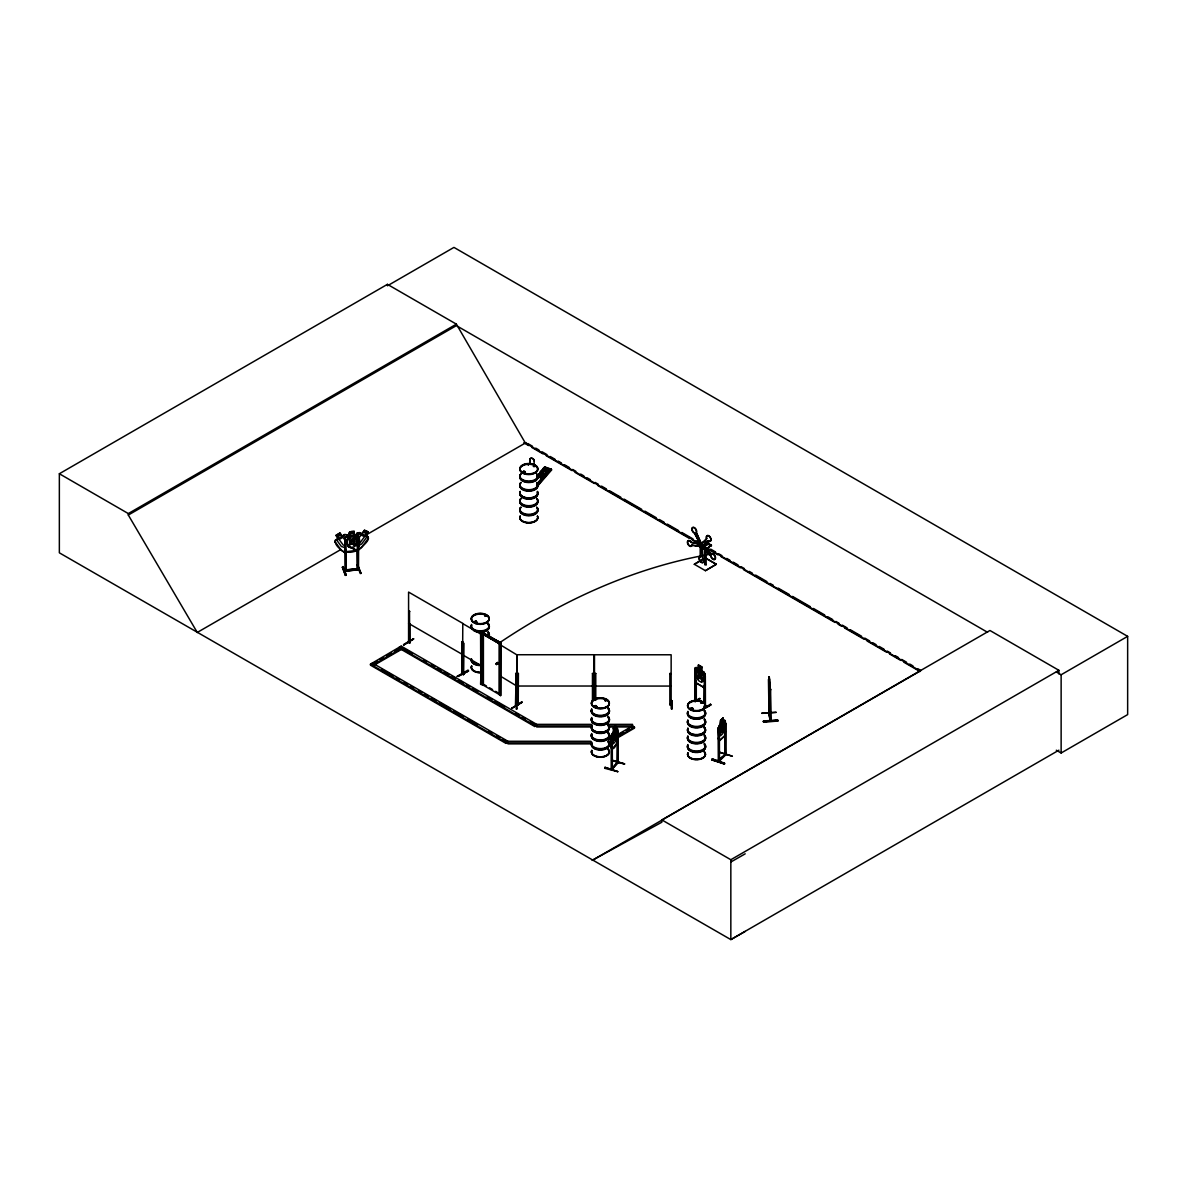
<?xml version="1.0" encoding="UTF-8"?>
<svg xmlns="http://www.w3.org/2000/svg" width="1187" height="1187" viewBox="0 0 1187 1187"><rect width="100%" height="100%" fill="white"/><g stroke="black" fill="none" stroke-linecap="round" stroke-linejoin="round"><path stroke-width="1.5" d="M700.745 556.777L700.182 556.911A3.19 1.87 59.5 0 0 699.588 560.516A3.19 1.87 59.5 0 0 703.075 562.49A3.19 1.87 59.5 0 0 702.467 558.202L702.185 547.266L700.478 546.302L700.478 556.94L700.478 546.302M700.464 556.748A3.19 1.87 59.5 0 0 699.855 560.338A3.19 1.87 59.5 0 0 703.357 562.326A3.19 1.87 59.5 0 0 702.749 558.038L702.467 547.103L710.761 556.006A3.19 1.87 59.5 0 0 713.847 559.626A3.19 1.87 59.5 0 0 714.93 556.436A3.19 1.87 59.5 0 0 711.473 553.928L702.689 545.619L701.873 547.341M612.433 768.019L611.157 768.523L612.314 767.974M618.264 761.371L617.032 762.024M768.612 713.09L770.304 721.162L770.126 685.196L770.022 694.825L769.577 688.742C768.835 700.493 769.221 667.495 769.577 686.991L769.844 684.914L770.2 720.999M769.517 712.467L769.384 713.713M770.096 720.361L770.867 721.102L770.14 689.039L770.778 689.751M770.14 697.867L769.962 700.76L770.289 697.748M699.291 546.213L691.887 545.352A3.19 1.87 59.5 0 1 688.801 545.471A3.19 1.87 59.5 0 1 687.718 541.064A3.19 1.87 59.5 0 1 691.19 542.474L700.256 544.566L701.057 546.554M692.199 544.848L692.169 545.174A3.19 1.87 59.5 0 1 689.083 545.308A3.19 1.87 59.5 0 1 688 540.901A3.19 1.87 59.5 0 1 691.457 542.296L700.523 544.403L694.35 533.111A3.19 1.87 59.5 0 1 691.828 528.912A3.19 1.87 59.5 0 1 694.662 528.17A3.19 1.87 59.5 0 1 696.19 532.622L701.71 544.195L700.048 544.729M776.105 712.259L761.802 713.15M725.183 754.546L718.773 759.739M408.58 641.262L409.47 641.855M408.476 642.33L409.856 642.716L409.856 623.843M409.96 642.775C408.269 638.591 410.732 644.467 408.58 642.404L408.58 592.076L462.796 623.383L462.678 643.814M463.553 674.32L461.788 673.222L462.218 641.663L463.153 642.197L462.337 642.79L462.337 674.216L463.731 674.424L462.233 672.881L462.233 674.023M515.87 704.588C516.182 706.621 514.639 702.185 518.452 703.965M515.974 703.505L516.953 703.906M517.25 703.579L516.894 705.137L516.894 654.868L500.899 645.179M617.448 739.175L616.81 743.626L611.854 749.205M617.655 739.16C615.044 752.884 608.248 751.727 611.142 736.014M695.063 700.745L696.383 700.923M695.018 701.784L694.959 668.251L696.131 667.42L703.861 672.005L704.974 674.008L705.078 707.6L704.47 705.657M723.046 721.874L722.913 717.972L722.972 722.082L724.693 720.272L718.105 727.868L718.921 741.237L724.708 735.792L725.45 731.237M768.82 712.586L768.716 711.77L768.894 712.69M770.838 720.954L768.746 711.859M604.673 768.286L617.833 771.684L605.029 767.277L604.673 768.315M617.789 771.58L604.999 767.366M711.874 759.888L712.274 758.864L724.634 763.76L711.874 759.888L724.248 764.072M712.23 758.968L724.604 763.152M474.132 621.958L475.764 621.024M475.082 622.403L475.037 621.335M476.491 621.573L474.266 622.018M476.862 622.166L475.735 621.098M485.646 615.949L484.86 616.394M485.913 615.786L485.216 615.623M486.299 616.29L485.869 615.623M522.666 472.159L523.838 471.284M523.23 472.292L524.802 471.521M524.669 472.515L525.04 471.773M533.304 466.372L534.773 466.343L533.883 465.927M596.23 706.799L596.453 705.924M596.972 706.651L595.147 705.568M605.548 700.76L604.969 700.879M605.222 700.211L605.978 700.538L605.429 699.989M606.349 700.419L605.756 700.004M691.769 708.016C694.632 710.553 688.267 708.12 692.466 708.194M691.769 709.396L690.938 708.372M692.377 708.862L691.517 708.224M702.467 703.327C703.194 702.14 700.182 704.292 701.606 702.467M701.695 702.452L701.116 702.867M701.517 703.253L701.294 703.268M344.571 552.534C341.055 549.744 333.962 545.219 335.431 540.04L338.161 538.408L335.891 535.337L339.897 532.948L342.212 536.109L344.764 534.476L347.019 534.803L349.052 537.548M334.986 541.984L335.461 540.13M768.597 679.424L768.894 713.832L768.597 679.424C770.363 687.377 769.013 669.127 768.864 680.893M702.689 545.619L702.155 547.177L711.043 555.842A3.19 1.87 59.5 0 0 714.129 559.463A3.19 1.87 59.5 0 0 715.212 556.273A3.19 1.87 59.5 0 0 711.755 553.75L711.265 554.077A793.539 527.132 -70 0 0 499.193 643.013M612.225 741.994L613.293 743.863L615.296 741.593L616.379 737.305L616.379 730.124L615.296 730.05C620.415 724.738 610.281 733.996 611.216 736.088L611.216 769.74L617.685 762.351M611.216 736.088L613.427 732.349L613.219 728.417L615.37 725.984L615.296 730.05L615.504 726.029M358.637 546.406L357.257 550.308L346.649 551.614M354.305 536.925L351.975 540.604C350.239 535.382 344.734 536.984 350.981 541.628L347.925 546.569L357.109 533.171L359.275 532.562L361.872 533.809L364.454 530.144L368.282 531.939L364.513 530.396L361.901 533.898L359.142 534.209L354.26 540.738L354.067 544.388L357.613 545.99L361.605 544.047L366.486 537.518L365.462 535.5L368.252 531.85M348.889 546.569L350.269 542.682M700.078 674.587L697.333 669.468L699.425 675.077C694.84 677.406 698.965 681.694 700.137 676.338L702.852 681.709L700.805 675.893C706.28 670.343 699.306 672.45 699.87 673.993M703.743 687.347L704.855 684.276L704.855 673.993M704.974 684.202L703.832 687.525L695.997 683L694.959 678.578M699.603 698.342L695.256 700.879M403.535 644.556L413.699 638.636L403.61 645.194M403.506 645.031L413.61 639.125M456.787 676.531L468.123 670.047M345.432 575.413L342.39 567.208L345.432 575.383L346.203 574.656L345.491 575.324M343.013 566.614L346.129 574.686M342.984 567.119L346.203 575.309M616.988 763.093L618.264 762.514L617.032 762.351L612.388 768.226M723.046 718.016L720.509 720.316L719.381 726.681L719.456 761.119M461.921 673.266L462.307 671.768L461.758 672.287M344.601 569.983L358.741 568.469L358.563 569.656L344.883 571.451L344.601 569.983L344.601 571.11L358.593 569.626M516.953 708.402L516.197 709.054L516.805 700.597M516.805 700.167L516.998 709.054M705.434 706.25L705.419 706.131A8.917 5.149 0 0 0 692.066 701.695A8.917 5.149 0 0 0 692.066 710.598A8.917 5.149 0 0 0 705.434 706.146L705.33 706.146M719.426 759.888L718.194 760.348L725.569 754.428L718.194 761.49L718.951 760.466M617.032 763.167L617.7 731.118L618.204 762.677L611.661 769.859L612.314 769.117M770.126 719.856L770.734 719.233M496.003 663.459L497.783 664.141L497.872 662.939M497.546 662.405C496.136 664.512 500.098 663.37 497.501 662.524M497.932 663.325L497.991 663.815M482.352 684.795L482.352 633.665L499.564 643.591L499.504 694.885L500.899 695.508L500.899 642.82L480.587 631.603L480.809 684.409L482.471 684.854L482.471 633.858L499.46 643.666M522.725 471.951L523.63 471.343M523.319 471.521L523.319 472.411L524.758 472.426M525.262 472.56L525.188 471.654M533.586 466.536L534.847 466.476L534.284 465.734M475.082 622.003L475.512 621.261M474.577 621.973L475.942 621.543M690.641 708.387L690.567 709.292M368.356 538.275L361.427 547.697L357.628 550.664L348.711 546.643L357.628 550.664M701.428 544.358L696.472 532.459A3.19 1.87 59.5 0 0 694.944 528.007A3.19 1.87 59.5 0 0 692.11 528.749A3.19 1.87 59.5 0 0 694.632 532.948L700.33 544.566M528.2 464.933A4.793 3.502 40.6 0 1 529.773 463.954L529.906 459.577A2.389 1.751 40.6 0 1 532.058 458.227A2.389 1.751 40.6 0 1 534.195 460.808L534.061 465.185A4.793 3.502 40.6 0 1 534.951 466.061M529.773 463.954L529.906 459.577M534.061 460.957L534.195 460.808A2.389 1.751 40.6 0 0 531.924 458.39A2.389 1.751 40.6 0 0 529.773 459.725M534.061 465.185L534.195 465.022A4.793 3.502 40.6 0 1 535.085 465.897M538.601 474.192L545.041 476.432L538.601 474.192L536.85 476.239L543.29 478.48L536.85 476.64M540.159 472.381C558.172 475.512 533.749 475.29 541.925 470.334L548.364 472.574L541.925 470.334M543.097 468.969C561.095 472.114 536.687 471.877 544.848 466.921L551.287 469.177L536.999 485.631L551.287 468.761M537.459 475.75L544.848 467.337L551.807 469.755L536.658 487.189M537.592 475.779L544.848 466.921M538.29 475.972L544.047 469.266M538.408 476.002L544.21 469.28M536.88 478.435L544.937 469.028M536.821 478.643L545.011 469.28M537.236 479.014L545.456 469.637M536.895 483.925L548.884 470.141M537.296 483.777L548.958 470.393M536.569 485.498L549.403 470.735M537.533 485.513L551.287 469.147M615.445 726.236L613.219 728.417M611.884 737.691L611.869 769.725M618.145 731.251L617.106 731.785M611.587 760.526L624.748 763.894L611.958 760.081M346.01 569.79L346.085 571.259L346.01 550.679M516.938 703.624L518.541 703.906M594.479 700.404L594.479 654.779L671.145 654.779L671.145 705.093C668.949 704.188 670.536 702.941 671.1 703.98M701.131 544.329L706.725 538.245A3.19 1.87 59.5 0 1 708.268 535.53A3.19 1.87 59.5 0 1 711.087 539.477A3.19 1.87 59.5 0 1 708.58 540.827L702.526 546.257L701.413 544.165M708.283 540.575L702.526 546.257M718.951 725.687L720.717 724.263L720.643 720.361L722.972 718.224M718.981 729.545L718.758 761.713L725.925 754.65L725.925 723.343L724.842 723.847L725.405 755.244M725.925 723.343L724.842 723.847M718.921 741.237L724.708 735.792M719.604 752.38L732.379 756.223L719.708 752.202M725.494 723.195L725.376 755.333L725.999 753.433L724.753 754.071M346.589 536.212L345.002 537.874C344.823 548.765 342.835 555.813 357.406 550.501C358.964 545.99 361.427 538.171 357.332 534.892L346.589 536.212L345.15 537.904L345.15 548.171M525.04 472.723L524.669 471.417L523.081 471.773M474.221 621.825L475.156 622.73L476.64 622.196M596.749 706.68L595.266 707.215L594.331 706.31M691.16 708.149L690.419 709.099M692.451 709.158L692.704 708.357M692.377 709.262L692.882 708.387M692.748 709.455L693.015 708.565M701.576 703.194L702.407 703.179M357.599 550.412C360.982 547.415 374.306 537.845 365.418 535.411M695.078 668.37L696.19 667.584M617.611 763.211L617.522 728.788L617.744 763.182M611.884 767.855L611.661 769.859M354.379 536.821L355.833 536.747L352.895 541.361C359.335 546.213 353.667 547.845 351.901 542.34L348.592 546.569M518.393 673.459L517.087 673.459L518.393 673.459L518.244 705.137L518.244 703.535M669.839 673.519L671.145 673.801L669.839 673.519L669.854 705.093L671.248 704.766M671.1 705.123L671.1 703.639M349.601 532.088C362.109 531.553 344.823 529.15 349.764 536.049L347.42 537.533L347.42 544.714L349.735 547.519L354.038 546.984L356.337 543.616L356.337 536.42L354.038 535.426L354.038 531.568M550.516 469.414L550.1 469.043M718.892 761.579L718.743 730.346M770.867 719.96L768.894 713.016L770.2 719.856M339.883 533.215L336.129 535.456L338.399 538.527L337.153 540.738L341.396 546.48L345.209 547.726M335.595 540.204L344.809 534.551M706.888 538.646L706.458 538.408A3.19 1.87 59.5 0 1 707.986 535.693A3.19 1.87 59.5 0 1 710.82 539.64A3.19 1.87 59.5 0 1 708.298 540.99L708.001 540.738M700.671 543.438L704.44 541.213L704.44 542.029M706.235 540.1L704.707 541.005L706.992 542.296L708.52 541.391L708.52 544.15M711.443 545.159L706.413 548.943L711.443 545.159L709.084 543.824L706.992 545.056L706.992 542.296M694.291 564.404L705.182 557.979L716.31 564.27L705.182 557.816L694.291 564.24L705.419 570.695L716.31 564.27L705.419 570.695M711.547 553.914L702.407 545.783M408.936 610.89L409.856 611.424M463.182 674.617L463.613 643.117L462.678 642.582M461.758 673.103L462.574 672.673M461.877 673.177L462.678 672.747M458.093 676.486L468.687 670.952L458.093 676.056M515.974 673.355L515.618 704.9L515.974 673.355L516.894 673.875L516.568 705.464L516.657 704.306M521.894 701.754L511.775 708.298L522.013 702.392M511.775 708.298L521.939 702.274M745.199 931.424L730.836 939.6L59.35 552.816L59.35 473.747L387.422 284.346L456.387 324.155L525.351 443.033L700.315 544.047M59.35 473.747L128.315 513.57L456.387 324.155M198.051 632.003L197.265 632.448L128.315 515.039L456.387 325.624L987.569 632.3M197.265 632.448L340.832 549.551M364.899 535.663L526.123 442.588M591.972 724.367L536.687 724.367L401.161 646.129L370.448 664.171L370.448 665.15L505.974 743.388L507.947 742.246M377.125 661.189L372.332 663.948L372.332 662.984L507.947 741.281L590.889 741.281M380.3 659.349L383.49 657.509M386.68 655.669L391.473 652.909M394.663 651.069L397.853 649.23M500.899 642.82L480.587 631.603M480.587 684.291L481.284 664.305M399.188 648.236L399.188 647.271L534.714 725.509L536.687 724.367L536.687 726.963L591.972 726.963M370.448 664.171L505.974 742.409L507.947 741.281L507.947 743.863L590.889 743.863M400.776 649.155L534.714 726.489L536.687 725.346L530.307 721.666M694.959 668.251L695.078 678.623M695.374 670.284L696.294 670.818M701.636 670.729L701.74 666.812L701.517 670.789L703.194 673.044L703.194 680.225L701.517 682.347L698.416 680.552L696.739 676.501L696.739 669.32L698.416 668.993L698.52 665.076L701.517 666.946M703.787 671.976L704.974 674.008M704.054 703.327L704.41 675.507L705.315 676.026L705.434 707.393L704.41 706.799L705.271 707.244M705.315 676.026L704.054 675.715M608.605 739.798L611.795 737.943M618.175 734.263L632.523 725.984L634.496 727.127L634.496 728.106L618.561 737.305M619.762 734.323L622.952 732.483M626.142 730.643L629.333 728.803M608.99 741.845L612.18 740.005M618.561 736.326L634.496 727.127M608.99 742.825L612.18 740.985M695.671 701.042L700.033 698.535M695.819 701.205L700.167 698.698M704.529 707.259L710.405 704.44M705.048 708.135L710.894 704.855M705.093 708.238L710.894 704.885L710.39 703.965M592.907 859.967L661.871 822.19L661.871 819.905L989.943 630.49L1058.908 670.314L1058.908 673.934M592.135 860.412L920.222 670.996L706.725 547.741M661.871 819.905L730.836 859.729L1058.908 670.314M1056.326 671.99L1061.133 674.765L1127.65 636.351L1127.65 714.604L1061.133 753.003L1056.311 750.229M1058.908 750.184L730.836 939.6L730.836 859.729M486.462 685.997L483.406 684.216L483.406 633.413L482.515 633.932L499.297 643.755L500.187 643.235M483.406 684.216L482.515 684.721L499.297 694.543L500.187 694.039M730.836 861.999L745.199 853.824M522.77 472.025L524.98 472.56M595.206 705.627L594.687 706.458M606.156 700.82L605.281 700.345M596.275 706.962L596.052 705.627M692.674 709.292L690.641 709.129M611.646 760.348L624.451 764.131M357.228 533.364L359.246 532.696L367.985 536.628L368.385 538.364M708.016 542.429L708.016 541.569M346.203 571.273L346.01 539.64L344.749 539.803L345.016 571.407M357.361 568.306L358.489 568.588M358.489 568.202L358.682 569.671M476.002 622.062L474.83 621.973M595.399 705.582L594.286 706.651M463.286 674.691L462.841 672.777M346.129 539.922L344.749 539.803M357.139 564.76L361.026 573.395L360.24 573.514L357.332 565.309M342.331 567.312L343.102 566.555M357.139 565.413L357.925 565.294L361.026 573.425M357.079 568.707L344.764 570.294M346.693 536.435L349.764 536.049M545.753 468.079L546.613 468.286M718.907 760.852L719.055 759.635M496.656 664.601L496.967 662.732L498.006 663.281M595.874 706.858L594.984 706.962M769.384 682.406L768.746 681.694L769.399 713.802M768.909 694.395L768.746 689.736L770.126 700.76M761.831 713.357L776.12 712.437M763.404 720.954L777.708 720.094L763.404 721.607L777.782 721.117L763.493 721.978M344.913 536.109L342.153 536.287L339.838 533.126M706.146 564.789L704.722 563.988L706.146 564.789L706.146 547.608M592.461 673.474L593.767 673.756L592.461 673.474L592.461 702.14M595.77 673.504L594.479 673.504L595.77 673.504L595.77 700.404M516.108 700.76L516.894 700.76M671.441 708.936L671.441 700.716M671.248 700.805L672.05 700.805M517.087 704.766L518.393 705.048L517.102 705.048M517.102 686.027L593.767 686.027M594.479 686.071L671.145 686.071M608.56 724.367L632.523 724.367L632.523 726.963L608.56 726.963M536.687 725.984L591.972 725.984M608.56 725.984L632.523 725.984M507.947 742.884L590.889 742.884M475.512 621.083L476.506 621.394M595.622 706.547L594.776 706.057M722.838 722.037L724.04 722.141L724.04 729.337L722.838 733.581L720.583 735.777L719.381 733.863M357.242 568.707L357.51 569.849L357.228 549.255M691.917 545.011L700.775 546.732M523.838 472.248L523.126 472.174M596.23 706.102L594.88 706.206L595.399 706.933M516.894 705.137L517.102 654.734L593.767 654.734L593.767 700.36M613.219 732.26L612.225 734.798L612.388 769.235M725.316 720.865L725.257 755.288M718.105 727.868L718.313 761.49L718.269 760.229M704.47 706.799L704.499 705.612M704.811 707.511L704.054 707.007M708.639 544.388L711.443 545.975M703.609 546.539L706.413 548.127M461.877 641.87L462.796 642.404M462.337 642.79L463.256 643.309M515.618 673.563L516.538 674.082M409.945 641.529L408.476 641.203L409.292 642.924M462.633 672.525L461.921 672.124M409.871 642.686L408.936 642.197L408.936 623.309M516.894 703.995L516.122 703.535L516.122 704.677M462.678 673.875L463.613 674.409M1127.65 636.351L453.953 247.4L387.422 285.8L387.422 284.346M527.725 443.508L532.548 446.297M535.752 448.137L538.957 449.992M542.177 451.846L546.984 454.636M550.204 456.491L555.012 459.265M558.216 461.12L561.436 462.975M564.641 464.829L569.463 467.604M572.668 469.458L575.873 471.313M580.695 474.088L583.9 475.942M587.12 477.797L590.325 479.652M595.147 482.426L598.352 484.281M601.557 486.136L606.379 488.925M609.584 490.78L620.831 497.264M624.036 499.119L641.692 509.312M644.897 511.167L656.144 517.651M659.349 519.505L664.156 522.28M667.376 524.135L678.608 530.619M681.813 532.473L693.06 538.957M696.265 540.812L699.469 542.667M710.716 549.151L715.524 551.94M718.743 553.795L721.948 555.65M726.77 558.424L729.975 560.279M733.18 562.134L738.002 564.908M741.207 566.763L744.427 568.618M749.234 571.392L752.439 573.247M755.659 575.101L766.891 581.585M770.096 583.44L773.316 585.295M778.123 588.084L789.37 594.568M792.575 596.423L810.231 606.616M813.436 608.471L824.683 614.955M827.888 616.81L832.71 619.584M835.915 621.439L839.12 623.294M842.34 625.148L847.147 627.923M850.367 629.778L861.599 636.262M864.804 638.116L869.626 640.906M872.831 642.76L876.036 644.615M879.255 646.455L884.063 649.244M887.282 651.099L890.487 652.954M895.31 655.728L898.514 657.583M901.719 659.438L906.542 662.212M909.746 664.067L912.966 665.922M917.774 668.696L920.993 670.551M523.764 442.766L528.571 445.54M531.776 447.395L543.008 453.879M546.213 455.734L571.882 470.542M575.087 472.396L594.346 483.51M597.551 485.364L688.979 538.156M692.184 540.011L697.006 542.785M708.224 549.269L717.853 554.819M721.058 556.673L740.317 567.787M743.522 569.641L834.951 622.433M838.156 624.288L841.375 626.128M844.58 627.982L863.824 639.096M867.029 640.95L886.288 652.064M889.493 653.918L900.725 660.402M903.93 662.257L919.97 671.516M701.74 666.812L698.297 664.957L698.416 668.993M696.19 682.851L703.861 687.288M408.58 623.383L462.796 654.675M402.764 648.028L412.319 653.547M423.492 659.987L426.667 661.827M431.46 664.586L434.65 666.426M437.84 668.266L441.03 670.121M444.22 671.961L448.998 674.72M452.188 676.56L455.378 678.4M458.568 680.24L463.345 683M466.536 684.84L469.726 686.679M472.916 688.519L477.693 691.294M487.263 696.814L492.041 699.573M495.231 701.413L504.801 706.933M515.959 713.387L519.149 715.227M522.339 717.067L525.529 718.907M381.991 669.527L393.149 675.967M396.339 677.822L399.529 679.661M404.307 682.421L407.497 684.261M410.687 686.101L413.877 687.941M418.67 690.7L421.86 692.54M425.035 694.38L428.225 696.22M431.415 698.06L436.208 700.834M439.398 702.674L450.556 709.114M453.746 710.954L463.301 716.473M468.093 719.233L477.664 724.767M488.821 731.207L492.012 733.047M496.789 735.806L499.979 737.646M503.169 739.486L506.359 741.326M462.678 623.561L480.587 633.962M462.678 654.868L480.587 665.269M487.991 636.098L491.032 637.879M494.089 639.674L498.659 642.345M496.389 664.438L496.893 663.696L496.003 663.785M489.519 687.777L492.56 689.573M495.617 691.353L498.659 693.134M500.899 676.427L516.894 686.116M344.601 552.37L341.084 550.219M724.56 720.227L725.376 721.028M616.839 728.18L617.581 728.966M725.999 754.576L725.999 753.433M496.507 664.438L496.077 663.681M346.886 534.833L348.933 537.652M345.031 540.174L342.909 537.31L339.156 539.551L343.399 545.278M335.12 541.865L341.203 550.13M358.489 538.052L357.332 538.483L357.332 569.79M357.109 533.171L350.106 542.548M349.601 535.945L349.571 531.999M718.18 738.121L719.07 741.281M611.068 746.386L611.809 749.383M769.265 676.887L769.606 695.048L768.864 688.089M777.782 721.147L777.693 720.034M769.117 676.902L770.111 685.285M769.221 678.207L769.517 679.839M768.761 678.905L769.962 685.3M768.761 694.35L769.962 700.76M671.278 700.152L671.545 709.025M1061.133 674.765L1061.133 753.003M770.645 688.994L770.645 720.301M704.722 548.513L704.737 564.804M704.41 686.546L704.41 701.28M696.294 681.857L696.294 700.271M695.938 671.026L695.938 700.478M695.374 677.658L695.374 701.591M534.714 725.509L534.714 726.489M505.974 742.409L505.974 743.388M500.454 695.76L500.647 642.968L481.284 631.796L481.284 635.416M499.297 643.755L499.297 694.543M481.032 631.35L481.032 634.986M481.032 664.052L481.032 684.024M463.613 643.117L463.716 674.468M409.515 611.631L409.619 642.983M401.161 646.129L401.161 647.108M358.489 569.73L358.637 536.153L357.257 535.025L354.067 535.515L354.186 531.435M128.315 513.57L128.315 515.039M536.687 482.872A9.095 5.252 0 0 1 528.808 490.75A9.095 5.252 0 0 1 520.945 482.872M537.444 491.388A8.932 5.149 0 0 1 528.808 497.887A8.932 5.149 0 0 1 520.188 491.388M536.687 474.236A9.095 5.252 0 0 1 528.808 482.115A9.095 5.252 0 0 1 520.945 474.236M536.687 482.426A9.095 5.252 0 0 1 528.808 490.305A9.095 5.252 0 0 1 520.945 482.426M536.687 473.791A9.095 5.252 0 0 1 528.808 481.67A9.095 5.252 0 0 1 520.945 473.791M537.474 474.577A8.962 5.178 0 0 1 528.808 481.091A8.962 5.178 0 0 1 520.158 474.577M522.473 472.263A8.962 5.178 0 0 1 524.328 471.432M537.474 476.032A8.962 5.178 0 0 1 528.808 482.545A8.962 5.178 0 0 1 520.158 476.032M537.474 484.667A8.962 5.178 0 0 1 528.808 491.181A8.962 5.178 0 0 1 520.158 484.667M537.459 483.213A8.947 5.163 0 0 1 528.808 489.727A8.947 5.163 0 0 1 520.173 483.213M537.474 491.863A8.962 5.178 0 0 1 528.808 498.392A8.962 5.178 0 0 1 520.158 491.863M537.488 491.596A8.977 5.193 0 0 1 528.808 498.125A8.977 5.193 0 0 1 520.143 491.596M536.687 507.487A9.095 5.252 0 0 1 528.808 515.366A9.095 5.252 0 0 1 520.945 507.487M537.459 492.694A8.947 5.163 0 0 1 528.808 499.193A8.947 5.163 0 0 1 520.173 492.694M537.459 516.019A8.947 5.163 0 0 1 528.808 522.532A8.947 5.163 0 0 1 520.173 516.019M537.488 492.234A8.977 5.193 0 0 1 528.808 498.763A8.977 5.193 0 0 1 520.143 492.234M536.687 498.852A9.095 5.252 0 0 1 528.808 506.73A9.095 5.252 0 0 1 520.945 498.852M536.687 507.042A9.095 5.252 0 0 1 528.808 514.921A9.095 5.252 0 0 1 520.945 507.042M536.687 498.406A9.095 5.252 0 0 1 528.808 506.285A9.095 5.252 0 0 1 520.945 498.406M537.474 500.647A8.962 5.178 0 0 1 528.808 507.161A8.962 5.178 0 0 1 520.158 500.647M537.474 499.193A8.962 5.178 0 0 1 528.808 505.707A8.962 5.178 0 0 1 520.158 499.193M537.474 509.282A8.962 5.178 0 0 1 528.808 515.796A8.962 5.178 0 0 1 520.158 509.282M537.459 507.828A8.947 5.163 0 0 1 528.808 514.327A8.947 5.163 0 0 1 520.173 507.828M537.474 516.479A8.962 5.178 0 0 1 528.808 523.007A8.962 5.178 0 0 1 520.158 516.479M537.488 516.226A8.977 5.193 0 0 1 528.808 522.755A8.977 5.193 0 0 1 520.143 516.226M528.334 464.785A4.793 3.502 40.6 0 1 529.906 463.805M488.02 624.585A8.947 5.163 0 0 1 485.72 631.261A8.947 5.163 0 0 1 473.939 630.816M472.515 629.748A8.947 5.163 0 0 1 471.625 625.831M488.035 623.13A8.962 5.178 0 0 1 481.447 630.846A8.962 5.178 0 0 1 471.61 624.377M488.139 624.036A9.095 5.252 0 0 1 485.809 630.831A9.095 5.252 0 0 1 473.836 630.371M472.396 629.288A9.095 5.252 0 0 1 471.491 625.312M488.139 623.59A9.095 5.252 0 0 1 481.462 631.425A9.095 5.252 0 0 1 471.491 624.866M488.139 632.226A9.095 5.252 0 0 1 489.044 636.217M488.035 631.766A8.962 5.178 0 0 1 488.035 636.944M488.139 632.671A9.095 5.252 0 0 1 489.044 636.662M488.02 633.22A8.947 5.163 0 0 1 488.91 637.137M482.575 672.124A8.932 5.149 0 0 1 471.64 665.818M482.59 665.403A8.947 5.163 0 0 1 471.625 659.082M482.575 672.628A8.932 5.149 0 0 1 471.64 666.322M482.619 664.987A9.095 5.252 0 0 1 471.18 659.913M482.619 664.542A9.095 5.252 0 0 1 471.18 659.468M477.96 663.963A8.947 5.163 0 0 1 471.328 658.963M482.59 672.376A8.977 5.193 0 0 1 471.595 666.026M608.13 724.441A8.947 5.163 0 0 1 601.542 732.156A8.947 5.163 0 0 1 591.734 725.687M608.145 709.054A8.962 5.178 0 0 1 601.557 716.785A8.962 5.178 0 0 1 591.719 710.316M608.145 707.615A8.962 5.178 0 0 1 601.557 715.331A8.962 5.178 0 0 1 591.719 708.862M608.13 717.705A8.947 5.163 0 0 1 601.542 725.405A8.947 5.163 0 0 1 591.734 718.951M608.248 717.156A9.095 5.252 0 0 1 601.572 724.99A9.095 5.252 0 0 1 591.601 718.432M608.248 716.711A9.095 5.252 0 0 1 601.572 724.545A9.095 5.252 0 0 1 591.601 717.987M608.13 716.251A8.947 5.163 0 0 1 601.542 723.966A8.947 5.163 0 0 1 591.734 717.497M608.248 708.52A9.095 5.252 0 0 1 601.572 716.354A9.095 5.252 0 0 1 591.601 709.796M608.248 708.075A9.095 5.252 0 0 1 601.572 715.909A9.095 5.252 0 0 1 591.601 709.351M608.115 724.945A8.932 5.149 0 0 1 601.542 732.631A8.932 5.149 0 0 1 591.749 726.192M608.159 724.619A8.977 5.193 0 0 1 601.557 732.364A8.977 5.193 0 0 1 591.705 725.88M608.115 725.747A8.932 5.149 0 0 1 601.542 733.432A8.932 5.149 0 0 1 591.749 726.993M608.13 749.056A8.947 5.163 0 0 1 601.542 756.772A8.947 5.163 0 0 1 591.734 750.303M608.159 725.272A8.977 5.193 0 0 1 601.557 733.017A8.977 5.193 0 0 1 591.705 726.533M608.13 733.685A8.947 5.163 0 0 1 601.542 741.385A8.947 5.163 0 0 1 591.734 734.931M608.145 732.231A8.962 5.178 0 0 1 601.557 739.946A8.962 5.178 0 0 1 591.719 733.477M608.13 742.32A8.947 5.163 0 0 1 601.542 750.021A8.947 5.163 0 0 1 591.734 743.566M608.248 741.771A9.095 5.252 0 0 1 601.572 749.605A9.095 5.252 0 0 1 591.601 743.047M608.248 741.326A9.095 5.252 0 0 1 601.572 749.16A9.095 5.252 0 0 1 591.601 742.602M608.13 740.866A8.947 5.163 0 0 1 601.542 748.582A8.947 5.163 0 0 1 591.734 742.112M608.248 733.136A9.095 5.252 0 0 1 601.572 740.97A9.095 5.252 0 0 1 591.601 734.397M608.248 732.691A9.095 5.252 0 0 1 601.572 740.525A9.095 5.252 0 0 1 591.601 733.967M608.159 749.249A8.977 5.193 0 0 1 601.557 756.994A8.977 5.193 0 0 1 591.705 750.51M608.13 749.576A8.947 5.163 0 0 1 601.542 757.276A8.947 5.163 0 0 1 591.734 750.822M704.232 726.904A8.917 5.149 0 0 1 697.674 734.575A8.917 5.149 0 0 1 687.911 728.15M704.277 711.517A8.962 5.178 0 0 1 697.689 719.233A8.962 5.178 0 0 1 687.852 712.764M704.262 710.063A8.947 5.163 0 0 1 697.689 717.779A8.947 5.163 0 0 1 687.881 711.31M704.277 720.153A8.962 5.178 0 0 1 697.689 727.868A8.962 5.178 0 0 1 687.852 721.399M704.395 719.604A9.095 5.252 0 0 1 697.704 727.438A9.095 5.252 0 0 1 687.733 720.88M704.395 719.159A9.095 5.252 0 0 1 697.704 726.993A9.095 5.252 0 0 1 687.733 720.435M704.277 718.699A8.962 5.178 0 0 1 697.689 726.414A8.962 5.178 0 0 1 687.852 719.945M704.395 710.968A9.095 5.252 0 0 1 697.704 718.803A9.095 5.252 0 0 1 687.733 712.245M704.395 710.523A9.095 5.252 0 0 1 697.704 718.358A9.095 5.252 0 0 1 687.733 711.799M704.262 727.408A8.947 5.163 0 0 1 697.689 735.109A8.947 5.163 0 0 1 687.881 728.655M704.292 727.082A8.977 5.193 0 0 1 697.689 734.812A8.977 5.193 0 0 1 687.837 728.328M704.262 728.18A8.947 5.163 0 0 1 697.689 735.881A8.947 5.163 0 0 1 687.881 729.426M704.247 751.505A8.932 5.149 0 0 1 697.689 759.19A8.932 5.149 0 0 1 687.896 752.751M704.292 727.72A8.977 5.193 0 0 1 697.689 735.465A8.977 5.193 0 0 1 687.837 728.981M704.262 736.133A8.947 5.163 0 0 1 697.689 743.834A8.947 5.163 0 0 1 687.881 737.379M704.262 734.679A8.947 5.163 0 0 1 697.689 742.394A8.947 5.163 0 0 1 687.881 735.925M704.277 744.768A8.962 5.178 0 0 1 697.689 752.484A8.962 5.178 0 0 1 687.852 746.015M704.395 744.219A9.095 5.252 0 0 1 697.704 752.054A9.095 5.252 0 0 1 687.733 745.495M704.395 743.774A9.095 5.252 0 0 1 697.704 751.608A9.095 5.252 0 0 1 687.733 745.05M704.277 743.314A8.962 5.178 0 0 1 697.689 751.03A8.962 5.178 0 0 1 687.852 744.561M704.395 735.584A9.095 5.252 0 0 1 697.704 743.418A9.095 5.252 0 0 1 687.733 736.86M704.395 735.139A9.095 5.252 0 0 1 697.704 742.973A9.095 5.252 0 0 1 687.733 736.415M704.247 752.009A8.932 5.149 0 0 1 697.689 759.695A8.932 5.149 0 0 1 687.896 753.255M704.292 751.697A8.977 5.193 0 0 1 697.689 759.428A8.977 5.193 0 0 1 687.837 752.944M700.464 543.067A2.789 1.632 59.5 0 1 703.728 545.619A2.789 1.632 59.5 0 1 701.903 547.756M612.685 734.53L614.05 737.424L612.626 743.596L614.48 737.765C615.267 742.914 617.908 737.973 614.94 736.4L616.305 730.598L614.51 735.999L613.382 733.789L612.685 734.53M719.886 726.429L721.399 729.367L719.812 735.48L721.889 729.723C722.764 734.901 725.732 730.05 722.393 728.373L723.936 722.631L721.919 727.957L720.702 725.747L719.886 726.429M712.23 759.413L724.634 763.76L712.215 759.487M361.041 535.07L356.159 541.584L359.706 543.186L364.587 536.658L361.041 535.07M364.721 531.272L363.845 532.429L366.13 533.467L367.006 532.295L364.721 531.272M614.94 727.245L613.649 729.975L614.94 727.245M615.296 731.326L613.293 733.596L613.293 740.777L615.296 738.522L615.296 731.326M722.438 719.218L720.984 721.904L722.438 719.218M722.838 723.313L720.583 725.509L720.583 732.691L722.838 730.509L722.838 723.313M339.586 534.135L337.182 535.56L337.939 536.583L340.343 535.159L339.586 534.135M706.013 542.874L704.47 543.78L704.47 546.539L706.013 545.634L706.013 542.874M401.414 648.473L374.306 664.112L374.306 665.091L401.414 649.452L401.414 648.473M353.266 532.31L350.491 532.651L350.491 533.942L353.266 533.601L353.266 532.31M354.038 536.717L349.735 537.236L349.735 544.432L354.038 543.898L354.038 536.717M777.708 720.583L763.419 721.562L777.708 720.583M672.02 700.731L672.124 709.025L672.05 700.775M700.968 667.257L698.965 666.1L698.965 667.391L700.968 668.548L700.968 667.257M701.517 672.079L698.416 670.284L698.416 677.465L701.517 679.261L701.517 672.079M769.606 684.78L769.131 682.258L769.606 691.962L769.606 684.78M524.328 473.153A8.962 5.178 0 0 0 537.785 468.657A8.962 5.178 0 0 0 524.328 464.176A8.962 5.178 0 0 0 524.328 473.153M524.342 473.895A8.932 5.149 0 0 0 537.741 469.429A8.932 5.149 0 0 0 524.342 464.963A8.932 5.149 0 0 0 524.342 473.895M522.458 472.649A8.977 5.193 0 0 0 537.488 470.319A8.977 5.193 0 0 0 526.494 463.969A8.977 5.193 0 0 0 522.458 472.649M539.892 476.818A1.602 0.92 0 0 0 542.504 476.313A1.602 0.92 0 0 0 540.426 475.26A1.602 0.92 0 0 0 539.892 476.818M539.892 476.491A1.602 0.92 0 0 0 542.504 475.987A1.602 0.92 0 0 0 540.426 474.934A1.602 0.92 0 0 0 539.892 476.491M475.779 622.952A8.962 5.178 0 0 0 489.237 618.472A8.962 5.178 0 0 0 475.779 613.976A8.962 5.178 0 0 0 475.779 622.952M475.809 623.665A8.917 5.149 0 0 0 489.178 619.213A8.917 5.149 0 0 0 475.809 614.762A8.917 5.149 0 0 0 475.809 623.665M475.779 623.249A8.977 5.193 0 0 0 489.252 618.753A8.977 5.193 0 0 0 475.779 614.258A8.977 5.193 0 0 0 475.779 623.249M595.889 707.467A8.977 5.193 0 0 0 609.361 702.986A8.977 5.193 0 0 0 595.889 698.49A8.977 5.193 0 0 0 595.889 707.467M595.919 708.149A8.917 5.149 0 0 0 609.287 703.698A8.917 5.149 0 0 0 595.919 699.247A8.917 5.149 0 0 0 595.919 708.149M595.889 707.764A8.977 5.193 0 0 0 609.361 703.268A8.977 5.193 0 0 0 595.889 698.772A8.977 5.193 0 0 0 595.889 707.764M692.051 709.885A8.932 5.149 0 0 0 705.449 705.419A8.932 5.149 0 0 0 692.051 700.953A8.932 5.149 0 0 0 692.051 709.885M690.166 709.381A8.977 5.193 0 0 0 705.197 707.066A8.977 5.193 0 0 0 694.187 700.716A8.977 5.193 0 0 0 690.166 709.381M699.188 544.774A2.789 1.632 59.5 0 0 702.2 548.424A2.789 1.632 59.5 0 0 702.17 544.462A2.789 1.632 59.5 0 0 699.188 544.774"/></g></svg>
